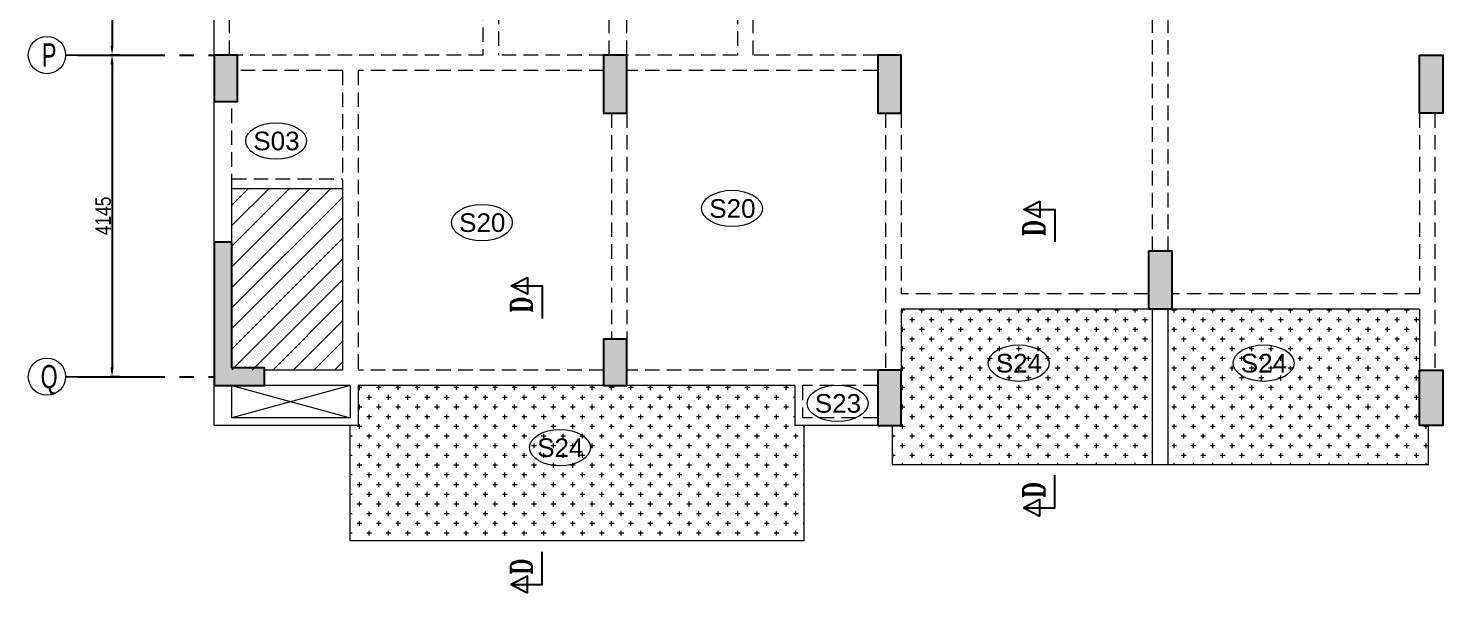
# Model space of a CAD drawing. Header units: millimetres. Extents: x 1255966 to 1543449, y 318653 to 465396.
# Drawn here: x 1255966 to 1274197, y 333424 to 340698 of the extents above; entities that cross this region are included whole.
import ezdxf
from ezdxf.enums import TextEntityAlignment as Align

# ---------------------------------------------------------------- set-up
doc = ezdxf.new("R2010")
doc.units = ezdxf.units.MM
doc.header["$LTSCALE"] = 500
doc.header["$MEASUREMENT"] = 0
doc.header["$PDMODE"] = 34
doc.linetypes.add('HIDDEN', pattern=[0.375, 0.25, -0.125])
doc.linetypes.add('Site$0$CENTER2', pattern=[1.125, 0.75, -0.125, 0.125, -0.125])
doc.layers.get('Defpoints').update_dxf_attribs({"lineweight": 0})
for name, color, linetype, lineweight in [('CALL', 1, 'Continuous', 18), ('CUT OUT', 1, 'Continuous', 13), ('GRID NO.', 7, 'Continuous', 20), ('HATCH', 1, 'Continuous', 5), ('TEXT 01', 3, 'Continuous', 15), ('TOWER AREA BEAM..', 3, 'Continuous', 20), ('TOWER COL HATCH', 253, 'Continuous', 20)]:
    doc.layers.add(name, color=color, linetype=linetype, lineweight=lineweight)
for name, color, linetype in [('GRID', 7, 'Continuous'), ('GRID DIM', 7, 'Continuous'), ('S-COLUMN-HATCH', 253, 'Continuous'), ('S-FRAMING PLAN', 4, 'Continuous'), ('sec', 31, 'Continuous'), ('TEXT-20', 3, 'Continuous'), ('TOWER AREA COLUMN.', 6, 'Continuous')]:
    doc.layers.add(name, color=color, linetype=linetype)
doc.styles.add('ABHI', font='arial.ttf')
doc.styles.add('D50', font='arial.ttf', dxfattribs={"width": 0.8})
doc.styles.add('RT', font='romant.shx', dxfattribs={"height": 8})
doc.dimstyles.new('INNER DIM', dxfattribs={"dimtxt": 200, "dimasz": 120, "dimexe": 25, "dimexo": 25, "dimgap": 12, "dimtad": 1, "dimdec": 0, "dimrnd": 5, "dimzin": 0, "dimdsep": 46, "dimtxsty": 'D50', "dimcen": 0.09, "dimdle": 25, "dimclrt": 6, "dimadec": 0, "dimazin": 0, "dimtfac": 1, "dimtdec": 0, "dimtofl": 0, "dimtmove": 1, "dimatfit": 3, "dimfxl": 75, "dimtolj": 1, "dimtzin": 0, "dimarcsym": 0})
pattern_1 = [(90, (-1381890.62, -304839.69), (-125, 125), [62.5, -187.5]), (180, (-1381859.37, -304808.44), (-125, -125), [62.5, -187.5])]

# ---------------------------------------------------------------- blocks, each defined once
blk = doc.blocks.new('GRID MARK')
at = {"layer": 'GRID NO.', "const_width": 50}
blk.add_lwpolyline([(0, -541), (0, -891)], dxfattribs=at)
at = {"layer": 'GRID NO.'}
blk.add_circle((0, 0), 541, dxfattribs=at)
at = {"layer": 'GRID NO.', "style": 'D50', "width": 0.8}
blk.add_attdef('Y1', text='', height=500, dxfattribs=at).set_placement((-33, -267), align=Align.CENTER)
blk = doc.blocks.new('*D419')
at = {"layer": 'Defpoints', "color": 0, "linetype": 'Continuous', "transparency": 16777216}
for p in [(1257168, 343988), (1257046, 340353), (1257168, 340353)]:
    blk.add_point(p, dxfattribs=at)
at = {"layer": 'GRID DIM', "color": 0, "linetype": 'Continuous', "lineweight": -2, "transparency": 16777216}
for p, q in [((1257143, 343988), (1257021, 343988)), ((1257143, 340353), (1257021, 340353))]:
    blk.add_line(p, q, dxfattribs=at)
at = {"layer": 'GRID DIM', "linetype": 'Continuous', "lineweight": -2, "transparency": 16777216}
blk.add_line((1257046, 343868), (1257046, 340473), dxfattribs=at)
at = {"layer": 'GRID DIM', "linetype": 'Continuous', "transparency": 16777216}
for points in [[(1257026, 343868), (1257066, 343868), (1257046, 343988)], [(1257026, 340473), (1257066, 340473), (1257046, 340353)]]:
    blk.add_solid(points, dxfattribs=at)
at = {"layer": 'GRID DIM', "linetype": 'Continuous', "transparency": 16777216, "insert": (1256932, 342170), "char_height": 200, "attachment_point": 5, "rotation": 90, "style": 'D50'}
blk.add_mtext('\\A1;3635', dxfattribs=at)
blk = doc.blocks.new('*D420')
at = {"layer": 'Defpoints', "color": 0, "linetype": 'Continuous', "transparency": 16777216}
for p in [(1257168, 340353), (1257046, 336208), (1257168, 336208)]:
    blk.add_point(p, dxfattribs=at)
at = {"layer": 'GRID DIM', "color": 0, "linetype": 'Continuous', "lineweight": -2, "transparency": 16777216}
for p, q in [((1257143, 340353), (1257021, 340353)), ((1257143, 336208), (1257021, 336208))]:
    blk.add_line(p, q, dxfattribs=at)
at = {"layer": 'GRID DIM', "linetype": 'Continuous', "lineweight": -2, "transparency": 16777216}
blk.add_line((1257046, 340233), (1257046, 336328), dxfattribs=at)
at = {"layer": 'GRID DIM', "linetype": 'Continuous', "transparency": 16777216}
for points in [[(1257026, 340233), (1257066, 340233), (1257046, 340353)], [(1257026, 336328), (1257066, 336328), (1257046, 336208)]]:
    blk.add_solid(points, dxfattribs=at)
at = {"layer": 'GRID DIM', "linetype": 'Continuous', "transparency": 16777216, "insert": (1256932, 338280), "char_height": 200, "attachment_point": 5, "rotation": 90, "style": 'D50'}
blk.add_mtext('\\A1;4145', dxfattribs=at)
blk = doc.blocks.new('A$Ca8bcdc7a')
at = {"layer": 'HATCH', "ltscale": 10}
h = blk.add_hatch(dxfattribs=at)
h.set_pattern_fill('ANSI31', color=1, scale=1500)
h.set_pattern_definition([(45, (-1381890.62, -304839.69), (-132.582521, 132.582521), [])])
h.paths.add_polyline_path([(-16020, -21235), (-14595, -21235), (-14595, -18895), (-16020, -18895)])
h = blk.add_hatch(dxfattribs=at)
h.set_pattern_fill('CROSS', color=1, scale=500, angle=90)
h.set_pattern_definition(pattern_1)
h.paths.add_polyline_path([(-4155, -20450), (-4205, -20450), (-7395, -20450), (-7395, -21200), (-7395, -21950), (-7510, -21950), (-7510, -22450), (-4155, -22450)])
h = blk.add_hatch(dxfattribs=at)
h.set_pattern_fill('CROSS', color=1, scale=500, angle=90)
h.set_pattern_definition(pattern_1)
h.paths.add_polyline_path([(-715, -21235), (-715, -20450), (-3955, -20450), (-3955, -22450), (-600, -22450), (-600, -21950), (-715, -21950)])
h = blk.add_hatch(dxfattribs=at)
h.set_pattern_fill('CROSS', color=1, scale=500, angle=90)
h.set_pattern_definition(pattern_1)
h.paths.add_polyline_path([(-14395, -21435), (-14395, -21950), (-14495, -21950), (-14495, -23435), (-8650, -23435), (-8650, -21950), (-8765, -21950), (-8765, -21435), (-10930, -21435), (-11230, -21435)])
at = {"layer": 'CUT OUT', "color": 1, "ltscale": 10}
for p, q in [((-16020, -21435), (-14495, -21850)), ((-14495, -21435), (-16020, -21850))]:
    blk.add_line(p, q, dxfattribs=at)
at = {"layer": 'S-FRAMING PLAN', "color": 3, "linetype": 'ByBlock', "lineweight": 20, "ltscale": 10}
for p, q in [((-16250, -17175), (-16250, -13625)), ((-16250, -19585), (-16250, -17775)), ((-16020, -18895), (-14595, -18895)), ((-16020, -19585), (-16020, -18895)), ((-14595, -18895), (-14595, -21235)), ((-4205, -20450), (-7395, -20450)), ((-7395, -20450), (-7395, -21235)), ((-4155, -22450), (-4155, -20450)), ((-3955, -22450), (-3955, -20450)), ((-715, -20450), (-3905, -20450)), ((-715, -20450), (-715, -21235)), ((-14595, -21235), (-15600, -21235)), ((-16250, -21950), (-16250, -21435)), ((-16020, -21850), (-16020, -21435)), ((-14495, -21435), (-15600, -21435)), ((-14495, -21435), (-14495, -21850)), ((-14395, -21435), (-14395, -21950)), ((-11230, -21435), (-14395, -21435)), ((-8765, -21435), (-10930, -21435)), ((-8765, -21435), (-8765, -21950)), ((-14495, -21850), (-16020, -21850)), ((-14395, -21950), (-16250, -21950)), ((-7695, -21950), (-8765, -21950))]:
    blk.add_line(p, q, dxfattribs=at)
for points in [[(-8650, -21950), (-8650, -23435), (-14495, -23435), (-14495, -21950)], [(-7510, -21950), (-7510, -22450), (-600, -22450), (-600, -21950)]]:
    blk.add_lwpolyline(points, dxfattribs=at)
at = {"layer": 'TOWER AREA BEAM..', "color": 3, "linetype": 'HIDDEN', "ltscale": 1.5}
for p, q in [((-16050, -17175), (-16050, -13625)), ((-12785, -13725), (-12785, -17175)), ((-9305, -14175), (-9305, -17175)), ((-4155, -19700), (-4155, -14455)), ((-3955, -19700), (-3955, -14455)), ((-12585, -16025), (-12585, -17175)), ((-11160, -17175), (-11160, -15900)), ((-10930, -17175), (-10930, -15900)), ((-9505, -16025), (-9505, -17175)), ((-12785, -17175), (-15950, -17175)), ((-11230, -17175), (-12585, -17175)), ((-9505, -17175), (-10930, -17175)), ((-7695, -17175), (-9305, -17175)), ((-14595, -17375), (-15950, -17375)), ((-14595, -17375), (-14595, -18895)), ((-14395, -17375), (-14395, -21235)), ((-11230, -17375), (-14395, -17375)), ((-7695, -17375), (-10930, -17375)), ((-16020, -18895), (-16020, -17775)), ((-11130, -17925), (-11130, -20835)), ((-10930, -17925), (-10930, -20835)), ((-7595, -17925), (-7595, -21235)), ((-7395, -17925), (-7395, -20250)), ((-715, -17925), (-715, -20250)), ((-515, -17925), (-515, -21235)), ((-16020, -18770), (-14595, -18770)), ((-4205, -20250), (-7395, -20250)), ((-715, -20250), (-3905, -20250)), ((-11230, -21235), (-14395, -21235)), ((-7695, -21235), (-10930, -21235)), ((-8665, -21435), (-8665, -21850)), ((-7695, -21435), (-8665, -21435)), ((-7695, -21850), (-8665, -21850))]:
    blk.add_line(p, q, dxfattribs=at)
blk = doc.blocks.new('3tgra')
at = {"layer": 'TOWER COL HATCH'}
h = blk.add_hatch(color=253, dxfattribs=at)
h.dxf.hatch_style = 1
h.paths.add_polyline_path([(1365941, 68967), (1365641, 68967), (1365641, 68367), (1365941, 68367)])
h = blk.add_hatch(color=253, dxfattribs=at)
h.dxf.hatch_style = 1
h.paths.add_polyline_path([(1370961, 68967), (1370661, 68967), (1370661, 68217), (1370961, 68217)])
h = blk.add_hatch(color=253, dxfattribs=at)
h.dxf.hatch_style = 1
h.paths.add_polyline_path([(1374496, 68967), (1374196, 68967), (1374196, 68217), (1374496, 68217)])
h = blk.add_hatch(color=253, dxfattribs=at)
h.dxf.hatch_style = 1
h.paths.add_polyline_path([(1381176, 68967), (1381476, 68967), (1381476, 68217), (1381176, 68217)])
h = blk.add_hatch(color=253, dxfattribs=at)
h.dxf.hatch_style = 1
h.paths.add_polyline_path([(1365641, 66557), (1365641, 64707), (1366291, 64707), (1366291, 64937), (1365871, 64937), (1365871, 66557)])
h = blk.add_hatch(color=253, dxfattribs=at)
h.dxf.hatch_style = 1
h.paths.add_polyline_path([(1377686, 66442), (1377986, 66442), (1377986, 65692), (1377686, 65692)])
h = blk.add_hatch(color=253, dxfattribs=at)
h.dxf.hatch_style = 1
h.paths.add_polyline_path([(1370961, 65307), (1370661, 65307), (1370661, 64707), (1370961, 64707)])
h = blk.add_hatch(color=253, dxfattribs=at)
h.dxf.hatch_style = 1
h.paths.add_polyline_path([(1374496, 64907), (1374196, 64907), (1374196, 64192), (1374496, 64192)])
h = blk.add_hatch(color=253, dxfattribs=at)
h.dxf.hatch_style = 1
h.paths.add_polyline_path([(1381176, 64907), (1381476, 64907), (1381476, 64192), (1381176, 64192)])
at = {"layer": 'TOWER AREA COLUMN.', "color": 4}
for points in [[(1365941, 68967), (1365641, 68967), (1365641, 68367), (1365941, 68367)], [(1370961, 68967), (1370661, 68967), (1370661, 68217), (1370961, 68217)], [(1374496, 68967), (1374196, 68967), (1374196, 68217), (1374496, 68217)], [(1381176, 68967), (1381476, 68967), (1381476, 68217), (1381176, 68217)], [(1377686, 66442), (1377986, 66442), (1377986, 65692), (1377686, 65692)], [(1370961, 65307), (1370661, 65307), (1370661, 64707), (1370961, 64707)], [(1374496, 64907), (1374196, 64907), (1374196, 64192), (1374496, 64192)], [(1381176, 64907), (1381476, 64907), (1381476, 64192), (1381176, 64192)]]:
    blk.add_lwpolyline(points, close=True, dxfattribs=at)
blk.add_lwpolyline([(1365641, 66557), (1365641, 64707), (1366291, 64707), (1366291, 64937), (1365871, 64937), (1365871, 66557), (1365641, 66557)], dxfattribs=at)

msp = doc.modelspace()

# ---------------------------------------------------------------- linework, layer by layer
at = {"layer": 'CALL', "color": 200, "linetype": 'Continuous', "ltscale": 10}
for centre in [(1259160.8, 339246.3), (1265037.5, 338376.3), (1261812.9, 338193.9), (1268730.1, 336382.6), (1271888.1, 336382.6), (1266397.4, 335864.5), (1262819, 335293.7)]:
    msp.add_ellipse(centre, major_axis=(392.2, 0), ratio=0.597584, dxfattribs=at)
at = {"layer": 'GRID', "color": 16, "linetype": 'Site$0$CENTER2', "ltscale": 3}
for points in [[(1256601.9, 340352.9), (1258361.6, 340352.9)], [(1256601.9, 336207.9), (1258361.6, 336207.9)]]:
    msp.add_lwpolyline(points, dxfattribs=at)
at = {"layer": 'sec', "color": 4}
for points in [[(1269006, 338471.8), (1269006, 338257.5), (1268797.3, 338364.7), (1269006, 338471.8)], [(1268797.3, 338364.7), (1269196.2, 338364.7), (1269196.2, 337944.6)], [(1262401, 337484.6), (1262401, 337270.3), (1262192.3, 337377.5), (1262401, 337484.6)], [(1262192.3, 337377.5), (1262591.2, 337377.5), (1262591.2, 336957.5)], [(1268797.3, 334518.8), (1269196.2, 334518.8), (1269196.2, 334938.8)], [(1269006, 334411.6), (1269006, 334625.9), (1268797.3, 334518.8), (1269006, 334411.6)], [(1262192.3, 333531.6), (1262591.2, 333531.6), (1262591.2, 333951.6)], [(1262401, 333424.4), (1262401, 333638.7), (1262192.3, 333531.6), (1262401, 333424.4)]]:
    msp.add_lwpolyline(points, dxfattribs=at)

# ---------------------------------------------------------------- block references
at = {"layer": 'CUT OUT', "color": 4}
msp.add_blockref('3tgra', (-107279, 271386.2), dxfattribs=at)
at = {"layer": 'GRID NO.'}
ref = msp.add_blockref('GRID MARK', (1256206.6, 340352.9), dxfattribs=dict(at, xscale=0.443520000003279, yscale=0.443520000003279, zscale=0.443520000003279, rotation=90))
ref.add_attrib('Y1', 'P', dxfattribs={"height": 300, "style": 'D50', "width": 0.669886}).set_placement((1256235.6, 340354), align=Align.MIDDLE_CENTER)
ref = msp.add_blockref('GRID MARK', (1256206.6, 336207.9), dxfattribs=dict(at, xscale=0.443520000003279, yscale=0.443520000003279, zscale=0.443520000003279, rotation=90))
ref.add_attrib('Y1', 'Q', dxfattribs={"height": 300, "style": 'D50', "width": 0.669886}).set_placement((1256235.6, 336209), align=Align.MIDDLE_CENTER)
at = {"layer": 'S-COLUMN-HATCH', "color": 4, "ltscale": 10}
msp.add_blockref('A$Ca8bcdc7a', (1274611.6, 357527.7), dxfattribs=at)

# ---------------------------------------------------------------- texts
at = {"layer": 'TEXT 01', "color": 2, "linetype": 'Continuous', "style": 'ABHI'}
for s, p in [('S03', (1258867, 339125.7, 0)), ('S20', (1264743.7, 338255.7, 0)), ('S20', (1261519.1, 338073.3, 0)), ('S24', (1268436.3, 336262, 0)), ('S24', (1271594.3, 336262, 0)), ('S23', (1266103.6, 335743.9, 0)), ('S24', (1262525.2, 335173.1, 0))]:
    msp.add_text(s, height=240, dxfattribs=at).set_placement(p)
at = {"layer": 'TEXT-20', "color": 4, "lineweight": 20, "ltscale": 0.2, "style": 'RT', "width": 0.85}
for p in [(1269062.2, 338013.4), (1262457.2, 337026.3), (1269062.2, 334639), (1262457.2, 333651.8)]:
    msp.add_text('D', height=272.2, rotation=90, dxfattribs=at).set_placement(p)

# ---------------------------------------------------------------- dimensions: what is measured, and where the dimension line sits
at = {"layer": 'GRID DIM', "color": 0, "linetype": 'Continuous'}
for base, p1, p2, picture, middle in [((1257046, 340352.9), (1257168.2, 343987.9), (1257168.2, 340352.9), '*D419', (1256931.8, 342170.4)), ((1257046, 336207.9), (1257168.2, 340352.9), (1257168.2, 336207.9), '*D420', (1256931.9, 338280.4))]:
    dim = msp.add_linear_dim(base=base, p1=p1, p2=p2, angle=90, dimstyle='INNER DIM', override={"dimclrd": 256, "dimclrt": 256}, dxfattribs=at)
    dim.commit()
    dim.dimension.update_dxf_attribs({"geometry": picture, "text_midpoint": middle})

doc.saveas('drawing.dxf')
